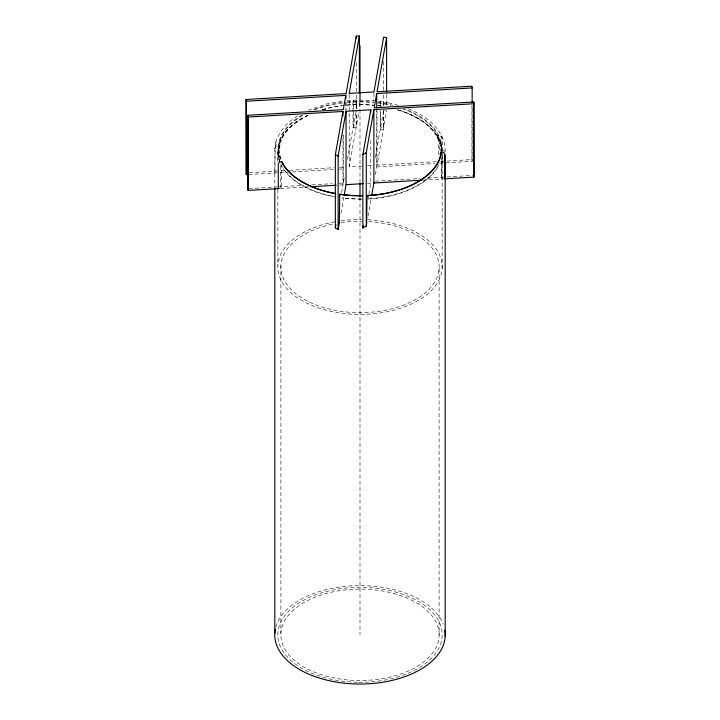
<?xml version="1.0" encoding="UTF-8"?>
<svg xmlns="http://www.w3.org/2000/svg" width="720" height="720" viewBox="0 0 720 720"><rect width="100%" height="100%" fill="white"/><g stroke="black" fill="none" stroke-linecap="round" stroke-linejoin="round"><path stroke-width="0.54" stroke-dasharray="3.6 2.7" d="M352.953 102.141L353.043 127.809L356.13 127.647L356.13 110.034M356.04 101.97L356.094 104.625M380.268 103.419L380.313 106.083M383.238 103.923L383.175 106.065M380.313 102.852L380.547 101.52L380.664 105.714M383.283 103.347L383.517 102.015L383.634 106.209M352.998 101.565L353.241 100.233L353.358 126.036L356.445 125.865L356.445 111.816M356.094 101.394L356.328 100.062L356.445 110.736M275.814 142.452C278.964 130.68 288.288 121.59 298.449 115.452M275.895 141.975L274.806 148.599L276.048 146.412A2.358 1.917 -10 0 1 278.361 146.277M277.848 161.568L277.848 150.399L278.82 144.468A82.188 47.448 0 0 1 307.611 115.326M274.887 172.953L275.184 146.313L276.336 144.63A2.358 1.917 -10 0 1 278.649 144.495M341.595 192.564L342.963 184.842L342.963 134.802M338.787 183.321L343.278 183.051L344.637 175.365M347.481 159.246L355.689 112.815M341.028 213.084L343.926 196.686M362.115 166.041L349.209 166.806L358.965 111.591M368.082 198.504L368.667 195.228M368.856 194.13L370.791 183.195L370.791 137.61M375.3 157.662L383.643 110.457M368.028 216.126L371.349 197.361M375.363 174.636L376.722 166.95L376.722 110.241M436.221 161.676L377.037 165.168L386.604 111.042L384.633 110.655M437.778 135.414L437.418 135.819A2.259 1.836 -10 0 0 437.418 137.682L438.255 138.321M438.642 137.124L438.282 137.538A2.259 1.836 -10 0 0 438.282 139.401L439.119 140.031M278.649 147.717L279.495 146.988A2.25 1.827 -10 0 0 279.495 145.125L279.126 144.756M278.361 149.508L279.207 148.77A2.25 1.827 -10 0 0 279.207 146.907L278.838 146.547M308.232 115.335L295.731 122.679L290.304 127.278L285.687 132.516L282.24 138.033L282.465 137.619L280.251 143.334L280.323 142.857L279.297 149.166L279.369 148.68L279.693 154.53L279.612 154.053L281.196 159.831M308.169 110.25L326.412 104.022L342.72 101.115M322.641 109.854L327.51 108.414M249.408 172.683L284.976 170.586M289.422 170.325L333.891 167.706M339.444 167.382L346.113 166.986M367.497 165.726L372.87 165.411M440.685 161.415L471.951 159.57L471.951 105.093M248.508 174.501L287.649 172.197M292.122 171.936L333.504 169.497M339.093 169.164L344.682 168.84M376.722 166.95L435.105 163.512M439.596 163.242L472.149 161.325L472.149 105.732M248.976 188.604L277.038 186.957M278.163 186.885L303.984 185.364M311.841 184.905L332.055 183.717M375.318 181.161L420.048 178.533M427.878 178.065L445.77 177.012M446.895 176.949L472.617 175.437M280.431 188.523L308.349 186.876M339.615 185.031L342.963 184.842M367.56 183.384L370.791 183.195M422.793 180.135L443.916 178.893M346.842 100.575L357.363 100.008L374.175 100.773M347.202 101.88L357.426 101.322L373.788 102.069M347.139 105.021L357.417 104.463L373.851 105.21A81.81 47.232 0 0 0 347.202 105.111A82.188 47.448 0 0 0 345.105 105.219M367.722 199.035L372.861 198.756A82.188 47.448 0 0 0 438.93 165.132M361.548 199.296L342.072 198.198M378.342 101.151L388.647 102.888M377.847 102.438L387.711 104.094A81.81 47.232 0 0 1 393.012 105.318M377.928 105.579L381.231 106.137M335.772 197.145L332.163 196.533A82.188 47.448 0 0 1 282.672 167.967L280.494 163.638L280.494 186.75L281.358 188.469L281.358 165.357M398.178 105.273L388.485 102.852M397.899 109.953C408.492 113.193 418.68 118.008 427.275 125.073L432.144 129.852L436.185 135.243L435.969 134.838L438.804 140.463L440.388 146.241L440.307 145.764L440.631 151.605M408.465 108.864C426.267 115.794 445.797 130.581 445.194 151.695M444.798 151.281L443.952 150.651A2.358 1.917 -10 0 0 441.639 150.786C442.242 144.378 440.208 138.024 436.977 132.534A81.81 47.232 0 0 0 404.082 108.738M441.72 161.352L442.575 163.071L442.575 155.502M279.792 162.243L278.172 156.357L277.848 150.399M471.951 159.57L472.149 161.325M442.575 151.182L442.575 138.213L441.423 136.665A2.349 1.908 -10 0 0 439.119 136.8M442.152 268.452L442.152 153.378L441.828 147.42L440.208 141.534L437.328 135.819A82.188 47.448 0 0 0 397.314 109.611M442.026 154.125L441.738 179.019L441.738 158.112M441.72 151.632L441.72 136.503L440.559 134.955A2.349 1.908 -10 0 0 438.255 135.09M439.506 140.139L439.506 152.244M439.11 268.398L439.11 636.246A79.146 45.693 0 0 1 318.294 673.65A79.146 45.693 0 0 1 322.596 594.54A79.146 45.693 0 0 1 439.11 636.246M438.642 138.42L438.642 157.131M386.604 94.365L386.604 105.48M383.643 61.533L383.643 90.45M383.643 94.896L383.643 106.011M383.634 110.529L383.634 127.827L380.664 127.323L380.664 111.114M383.328 110.889L383.328 129.6L380.349 129.096L380.349 110.385M377.037 110.682L377.037 165.168M373.95 93.069L373.95 100.854M360 103.086L360 108.711M360 109.836L360 181.782M360 197.514L360 634.815M359.361 102.717L359.361 109.386M356.274 62.802L356.274 93.933M356.274 95.049L356.274 108.387M356.13 104.535L356.13 108.936M349.209 94.527L349.209 166.806M346.113 102.492L346.113 110.277M345.798 102.06L345.798 109.836M343.278 135.243L343.278 183.051M280.89 265.527L280.89 633.384M278.262 147.87L278.262 159.975M277.974 149.652L277.974 160.659M277.848 189.504L277.848 265.473M274.887 148.095L274.806 186.831M322.173 109.764A82.188 47.448 0 0 1 344.097 105.336M302.148 115.137A81.81 47.232 0 0 0 279.198 141.147C277.659 147.474 278.01 154.359 280.881 160.263A2.349 1.908 -10 0 0 279.126 160.173M313.542 109.656A81.81 47.232 0 0 1 344.952 102.105M367.731 219.726A82.188 47.448 0 0 1 432.612 289.197A82.188 47.448 0 0 1 296.613 297.171A82.188 47.448 0 0 1 335.97 221.589M341.064 220.788A82.188 47.448 0 0 1 361.548 219.519M368.55 221.535A79.146 45.693 0 0 1 430.101 288.18A79.146 45.693 0 0 1 300.15 296.865A79.146 45.693 0 0 1 333.711 223.866M341.118 222.588A79.146 45.693 0 0 1 361.935 221.283M357.417 682.245A82.188 47.448 0 0 1 288.909 611.001A82.188 47.448 0 0 1 430.038 609.984A82.188 47.448 0 0 1 364.644 682.191M362.583 682.245A82.188 47.448 0 0 1 358.452 682.254M275.814 627.12A85.23 49.212 0 0 1 357.327 585.63A85.23 49.212 0 0 1 443.178 624.078M280.62 159.075A81.333 46.962 0 0 1 302.49 115.623M314.757 109.809A81.333 46.962 0 0 1 345.042 102.672M347.274 102.447A81.333 46.962 0 0 1 373.734 102.546M377.739 102.996A81.333 46.962 0 0 1 390.726 105.354M402.858 108.918A81.333 46.962 0 0 1 441.297 150.3M438.561 164.934A81.81 47.232 0 0 1 436.374 168.687M435.078 170.523A81.81 47.232 0 0 1 367.695 198.783M361.548 198.981A81.81 47.232 0 0 1 342.153 197.856M332.289 196.2A81.81 47.232 0 0 1 283.536 168.552M280.161 162.063A81.81 47.232 0 0 1 307.854 115.371M322.353 109.827A81.81 47.232 0 0 1 341.595 105.741M377.847 105.669A81.81 47.232 0 0 1 381.168 106.137M397.143 109.674A81.81 47.232 0 0 1 441.801 151.263"/><path stroke-width="1.08" d="M339.795 195.687L339.732 194.229M441.45 151.983L440.802 155.925A81.81 47.232 0 0 1 372.798 195.183L366.66 195.516M339.48 221.832L338.13 229.482L335.358 227.88L335.358 154.494L342.963 111.456L248.049 117.045L248.049 190.431L279.315 188.586M248.508 174.501L246.267 174.636L246.267 101.25L345.798 95.382L343.278 109.665L247.851 115.29L248.049 190.431M359.361 92.709L359.361 36L356.274 36.117L346.113 93.6L246.069 99.495L246.267 174.636M338.13 229.482L338.13 156.096L346.05 111.267L370.791 109.809L370.791 112.032M359.361 36L349.209 93.42L373.95 91.962L383.643 37.071L386.604 37.656L386.604 92.142M335.358 227.88L335.943 224.568M344.124 195.588L346.05 184.653L346.05 111.267M366.669 223.848L366.273 226.062L362.871 228.024L362.871 154.638L370.791 109.809M366.273 226.062L366.273 152.676L373.887 109.629L473.931 103.734L473.733 101.979L374.202 107.847L376.722 93.564L472.149 87.939L471.951 86.184L377.037 91.782L386.604 37.656M362.871 228.024L363.258 225.837M371.736 195.156L373.887 183.015L373.887 109.629M367.002 195.498L366.642 223.965M440.874 152.901L440.505 153.306A2.25 1.827 -10 0 0 440.505 155.169M362.871 154.638L366.273 152.676M310.581 186.75L336.258 185.229M346.05 184.653L363.258 183.645M373.887 183.015L421.686 180.198M445.032 178.821L473.931 177.12L473.931 103.734M335.61 193.527L332.289 192.969A81.81 47.232 0 0 1 283.023 164.529L281.592 161.685M335.358 154.494L338.13 156.096M282.222 162.243L282.582 162.612A2.259 1.836 -10 0 1 282.582 164.475M367.047 195.516L367.11 196.011M473.931 177.12L473.733 101.979M246.069 99.495L246.267 101.25M247.851 115.29L248.049 117.045M472.149 87.939L472.149 102.393M445.194 155.061L445.194 636.363M445.113 155.439L444.816 178.839L444.816 153.981L443.664 152.433A2.358 1.917 -10 0 0 441.351 152.568M376.722 93.564L376.722 108.018M360 45.756L360 101.961M360 182.907L360 196.389M356.274 36.117L356.274 38.34M345.798 95.382L345.798 98.721M342.963 111.456L342.963 115.902M339.336 222.678L339.687 194.211L352.305 195.552L362.574 195.741A81.333 46.962 0 0 1 340.047 194.355M278.28 188.649L278.28 163.791L279.441 162.108A2.349 1.908 -10 0 1 281.745 161.973M274.806 187.956L274.806 633.267M444.852 630.18A85.23 49.212 0 0 1 359.109 684.018A85.23 49.212 0 0 1 275.328 629.154M441.117 152.262A81.333 46.962 0 0 1 366.633 195.633M335.673 193.635A81.333 46.962 0 0 1 281.889 161.928"/></g></svg>
